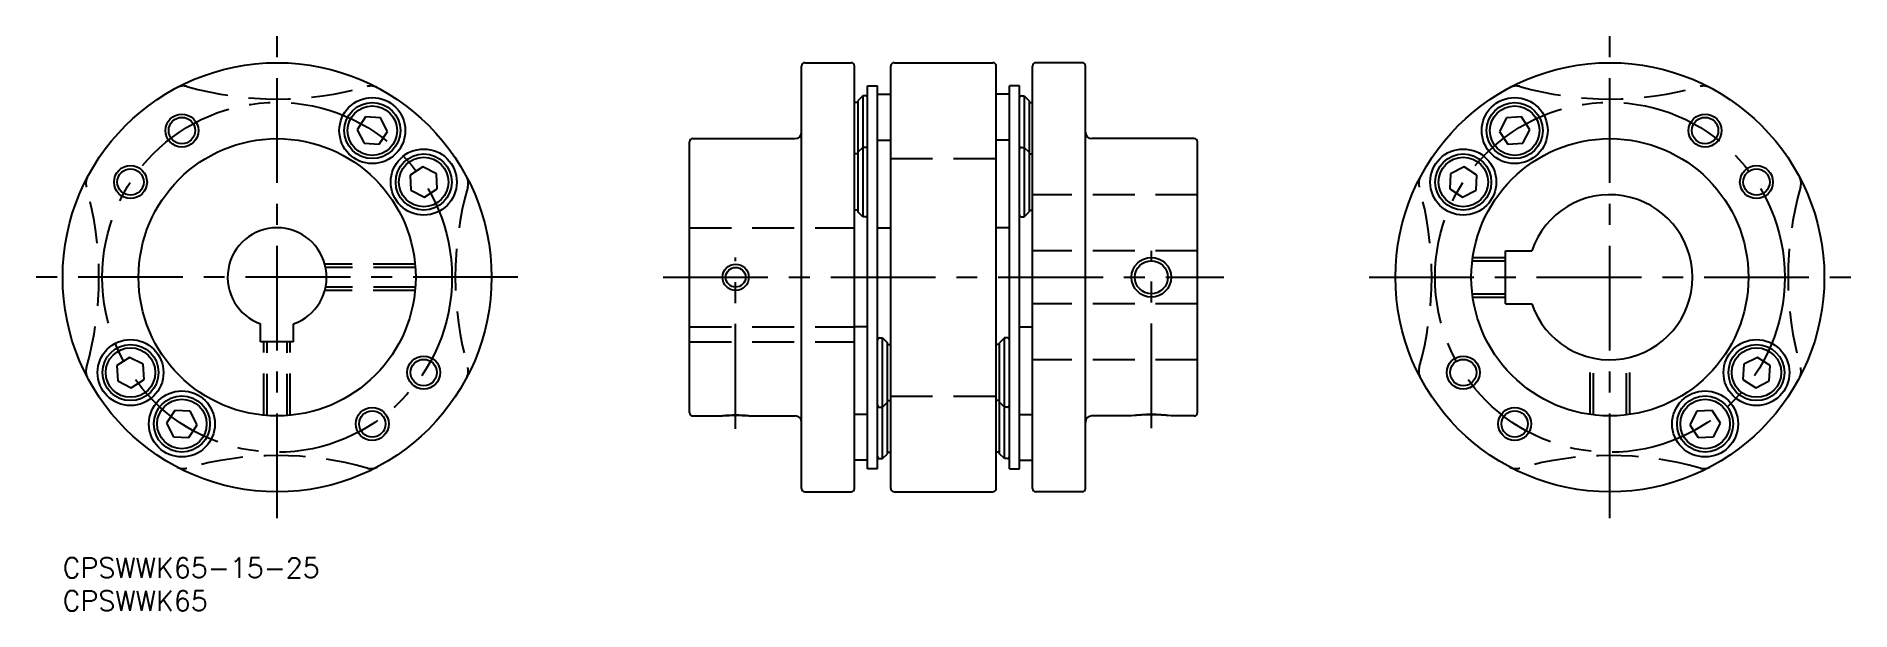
# Model space of a CAD drawing. Extents: x -4 to 271, y -8 to 79.
import ezdxf

# ---------------------------------------------------------------- set-up
doc = ezdxf.new("R2010")
doc.units = 0
doc.header["$LTSCALE"] = 0.5
doc.linetypes.add('CENTER', pattern=[50.8, 31.75, -6.35, 6.35, -6.35])
doc.linetypes.add('DASHED', pattern=[19.05, 12.7, -6.35])
for name, color, linetype in [('MSM_CENTER', 1, 'CENTER'), ('MSM_CONTINUOUS', 7, 'CONTINUOUS'), ('MSM_DASHED', 4, 'DASHED'), ('MSM_NARROW', 5, 'CONTINUOUS'), ('MSM_PART_NUMBER', 7, 'CONTINUOUS')]:
    doc.layers.add(name, color=color, linetype=linetype)
doc.styles.get("Standard").update_dxf_attribs({"font": 'txt.shx', "height": 3, "bigfont": 'bigfont.shx'})

# ---------------------------------------------------------------- blocks, each defined once
blk = doc.blocks.new('*U2')
at = {"layer": 'MSM_PART_NUMBER'}
blk.add_text('CPSWWK65-15-25', height=3, dxfattribs=at).set_placement((0, -3))
blk = doc.blocks.new('*U3')
at = {"layer": 'MSM_PART_NUMBER'}
blk.add_text('CPSWWK65', height=3, dxfattribs=at).set_placement((0, -8))

msp = doc.modelspace()

# ---------------------------------------------------------------- linework, layer by layer
at = {"layer": 'MSM_CENTER'}
for p, q in [((32.5, 6), (32.5, 79)), ((234.5, 6), (234.5, 79)), ((102, 19.55), (102, 45.5)), ((165, 19.65), (165, 46.5)), ((69, 42.5), (-4, 42.5)), ((91, 42.5), (176, 42.5)), ((198, 42.5), (271, 42.5))]:
    msp.add_line(p, q, dxfattribs=at)
for centre in [(32.5, 42.5), (234.5, 42.5)]:
    msp.add_circle(centre, 26.5, dxfattribs=at)
at = {"layer": 'MSM_CONTINUOUS'}
for p, q in [((112, 10.5), (112, 74.5)), ((112.5, 75), (119.5, 75)), ((120, 10.5), (120, 74.5)), ((125.5, 10.5), (125.5, 74.5)), ((126, 75), (141, 75)), ((141.5, 10.5), (141.5, 74.5)), ((147, 10.5), (147, 74.5)), ((154.5, 75), (147.5, 75)), ((155, 10.5), (155, 74.5)), ((120.5, 68.97), (120, 68.97)), ((121.25, 69.97), (120.5, 69.22)), ((120.5, 69.22), (120.5, 52.43)), ((121.25, 69.97), (121.25, 51.68)), ((121.7, 69.97), (121.25, 69.97)), ((122, 13.5), (122, 71.5)), ((122, 71.5), (123.5, 71.5)), ((123.5, 13.5), (123.5, 71.5)), ((123.5, 70.22), (125.5, 70.22)), ((143.5, 70.22), (141.5, 70.22)), ((143.5, 13.5), (143.5, 71.5)), ((145, 71.5), (143.5, 71.5)), ((145, 13.5), (145, 71.5)), ((145.3, 69.97), (145.75, 69.97)), ((145.75, 69.97), (145.75, 51.68)), ((145.75, 69.97), (146.5, 69.22)), ((146.5, 69.22), (146.5, 52.43)), ((146.5, 68.97), (147, 68.97)), ((45.88, 66.78), (44.63, 64.85)), ((48.19, 66.66), (45.88, 66.78)), ((49.24, 64.6), (48.19, 66.66)), ((218.81, 66.66), (217.76, 64.6)), ((221.12, 66.78), (218.81, 66.66)), ((222.37, 64.85), (221.12, 66.78)), ((44.63, 64.85), (45.68, 62.79)), ((47.98, 62.67), (49.24, 64.6)), ((95.5, 63.5), (111, 63.5)), ((123.5, 63.28), (125.5, 63.28)), ((143.5, 63.28), (141.5, 63.28)), ((171.5, 63.5), (156, 63.5)), ((217.76, 64.6), (219.02, 62.67)), ((221.32, 62.79), (222.37, 64.85)), ((45.68, 62.79), (47.98, 62.67)), ((95, 22), (95, 63)), ((120.5, 61.18), (120, 61.18)), ((121.25, 62.18), (120.5, 61.43)), ((121.7, 62.18), (121.25, 62.18)), ((145.3, 62.18), (145.75, 62.18)), ((145.75, 62.18), (146.5, 61.43)), ((146.5, 61.18), (147, 61.18)), ((172, 22), (172, 63)), ((219.02, 62.67), (221.32, 62.79)), ((54.6, 59.24), (52.67, 57.98)), ((52.67, 57.98), (52.79, 55.68)), ((56.66, 58.19), (54.6, 59.24)), ((56.78, 55.88), (56.66, 58.19)), ((210.34, 58.19), (210.22, 55.88)), ((212.4, 59.24), (210.34, 58.19)), ((214.33, 57.98), (212.4, 59.24)), ((214.21, 55.68), (214.33, 57.98)), ((52.79, 55.68), (54.85, 54.63)), ((54.85, 54.63), (56.78, 55.88)), ((210.22, 55.88), (212.15, 54.63)), ((212.15, 54.63), (214.21, 55.68)), ((120.5, 52.68), (120, 52.68)), ((121.25, 51.68), (120.5, 52.43)), ((145.75, 51.68), (146.5, 52.43)), ((146.5, 52.68), (147, 52.68)), ((121.7, 51.68), (121.25, 51.68)), ((123.5, 49.98), (125.5, 49.98)), ((143.5, 49.98), (141.5, 49.98)), ((145.3, 51.68), (145.75, 51.68)), ((218.7, 46.5), (222.66, 46.5)), ((218.7, 38.5), (218.7, 46.5)), ((218.7, 38.5), (222.66, 38.5)), ((30, 32.7), (30, 35.43)), ((35, 32.7), (35, 35.43)), ((122, 35.02), (120, 35.02)), ((123.8, 33.32), (124.25, 33.32)), ((124.25, 15.03), (124.25, 33.32)), ((124.25, 33.32), (125, 32.57)), ((142.75, 33.32), (142, 32.57)), ((142.75, 15.03), (142.75, 33.32)), ((143.2, 33.32), (142.75, 33.32)), ((145, 35.02), (147, 35.02)), ((10.15, 30.37), (8.22, 29.12)), ((12.21, 29.32), (10.15, 30.37)), ((35, 32.7), (30, 32.7)), ((125, 15.78), (125, 32.57)), ((125, 32.32), (125.5, 32.32)), ((142, 32.32), (141.5, 32.32)), ((142, 15.78), (142, 32.57)), ((256.85, 30.37), (254.79, 29.32)), ((258.78, 29.12), (256.85, 30.37)), ((8.22, 29.12), (8.34, 26.81)), ((12.33, 27.02), (12.21, 29.32)), ((254.79, 29.32), (254.67, 27.02)), ((258.66, 26.81), (258.78, 29.12)), ((8.34, 26.81), (10.4, 25.76)), ((10.4, 25.76), (12.33, 27.02)), ((254.67, 27.02), (256.6, 25.76)), ((256.6, 25.76), (258.66, 26.81)), ((17.02, 22.33), (15.76, 20.4)), ((19.32, 22.21), (17.02, 22.33)), ((20.37, 20.15), (19.32, 22.21)), ((123.8, 22.82), (124.25, 22.82)), ((124.25, 22.82), (125, 23.57)), ((125, 23.82), (125.5, 23.82)), ((142, 23.82), (141.5, 23.82)), ((142.75, 22.82), (142, 23.57)), ((143.2, 22.82), (142.75, 22.82)), ((247.68, 22.21), (246.63, 20.15)), ((249.98, 22.33), (247.68, 22.21)), ((251.24, 20.4), (249.98, 22.33)), ((15.76, 20.4), (16.81, 18.34)), ((19.12, 18.22), (20.37, 20.15)), ((95.5, 21.5), (100, 21.5)), ((104, 21.5), (111, 21.5)), ((122, 21.72), (120, 21.72)), ((145, 21.72), (147, 21.72)), ((162, 21.5), (156, 21.5)), ((171.5, 21.5), (168, 21.5)), ((246.63, 20.15), (247.88, 18.22)), ((250.19, 18.34), (251.24, 20.4)), ((16.81, 18.34), (19.12, 18.22)), ((247.88, 18.22), (250.19, 18.34)), ((122, 14.78), (120, 14.78)), ((123.8, 15.03), (124.25, 15.03)), ((124.25, 15.03), (125, 15.78)), ((125, 16.03), (125.5, 16.03)), ((142, 16.03), (141.5, 16.03)), ((142.75, 15.03), (142, 15.78)), ((143.2, 15.03), (142.75, 15.03)), ((145, 14.78), (147, 14.78)), ((123.5, 13.5), (122, 13.5)), ((143.5, 13.5), (145, 13.5)), ((112.5, 10), (119.5, 10)), ((126, 10), (141, 10)), ((154.5, 10), (147.5, 10))]:
    msp.add_line(p, q, dxfattribs=at)
for centre, radius in [((32.5, 42.5), 32.5), ((234.5, 42.5), 32.5), ((46.93, 64.72), 5), ((46.93, 64.72), 4.25), ((220.07, 64.72), 5), ((220.07, 64.72), 4.25), ((18.07, 64.72), 2.5), ((18.07, 64.72), 2), ((46.93, 64.72), 3.75), ((220.07, 64.72), 3.75), ((248.93, 64.72), 2.5), ((248.93, 64.72), 2), ((32.5, 42.5), 21), ((234.5, 42.5), 21), ((54.72, 56.93), 5), ((54.72, 56.93), 4.25), ((54.72, 56.93), 3.75), ((212.28, 56.93), 5), ((212.28, 56.93), 4.25), ((212.28, 56.93), 3.75), ((10.28, 56.93), 2.5), ((10.28, 56.93), 2), ((256.72, 56.93), 2.5), ((256.72, 56.93), 2), ((102, 42.5), 1.5), ((165, 42.5), 2.5), ((10.28, 28.07), 5), ((256.72, 28.07), 5), ((10.28, 28.07), 4.25), ((10.28, 28.07), 3.75), ((54.72, 28.07), 2.5), ((212.28, 28.07), 2.5), ((256.72, 28.07), 4.25), ((256.72, 28.07), 3.75), ((54.72, 28.07), 2), ((212.28, 28.07), 2), ((18.07, 20.28), 5), ((248.93, 20.28), 5), ((18.07, 20.28), 4.25), ((18.07, 20.28), 3.75), ((46.93, 20.28), 2.5), ((46.93, 20.28), 2), ((220.07, 20.28), 2.5), ((220.07, 20.28), 2), ((248.93, 20.28), 4.25), ((248.93, 20.28), 3.75)]:
    msp.add_circle(centre, radius, dxfattribs=at)
for centre, radius, start, end in [((112.5, 74.5), 0.5, 90, 180), ((119.5, 74.5), 0.5, 0, 90), ((126, 74.5), 0.5, 90, 180), ((141, 74.5), 0.5, 0, 90), ((147.5, 74.5), 0.5, 90, 180), ((154.5, 74.5), 0.5, 0, 90), ((121.7, 69.67), 0.3, 0, 90), ((145.3, 69.67), 0.3, 90, 180), ((95.5, 63), 0.5, 90, 180), ((111, 64.5), 1, 270, 0), ((156, 64.5), 1, 180, 270), ((171.5, 63), 0.5, 360, 90), ((121.7, 61.88), 0.3, 0, 90), ((145.3, 61.88), 0.3, 90, 180), ((234.5, 42.5), 12.5, 198.6629, 161.3371), ((32.5, 42.5), 7.5, 289.4712, 250.5288), ((121.7, 51.98), 0.3, 270, 0), ((145.3, 51.98), 0.3, 180, 270), ((123.8, 33.02), 0.3, 90, 180), ((143.2, 33.02), 0.3, 0, 90), ((95.5, 22), 0.5, 180, 270), ((123.8, 23.12), 0.3, 180, 270), ((143.2, 23.12), 0.3, 270, 0), ((171.5, 22), 0.5, 270, 0), ((102, -15.76), 37.31, 86.9274, 93.0726), ((111, 20.5), 1, 360, 90), ((156, 20.5), 1, 90, 180), ((165, -8.56), 30.21, 84.3003, 95.6997), ((123.8, 15.33), 0.3, 180, 270), ((143.2, 15.33), 0.3, 270, 0), ((112.5, 10.5), 0.5, 180, 270), ((119.5, 10.5), 0.5, 270, 0), ((126, 10.5), 0.5, 180, 270), ((141, 10.5), 0.5, 270, 0), ((147.5, 10.5), 0.5, 180, 270), ((154.5, 10.5), 0.5, 270, 0)]:
    msp.add_arc(centre, radius, start, end, dxfattribs=at)
at = {"layer": 'MSM_DASHED'}
for p, q in [((125.5, 60.5), (141.5, 60.5)), ((172, 55), (147, 55)), ((95, 50), (120, 50)), ((53.4, 44.5), (39.73, 44.5)), ((53.45, 44), (39.85, 44)), ((172, 46.5), (147, 46.5)), ((213.65, 45), (218.7, 45)), ((213.72, 45.5), (218.7, 45.5)), ((53.4, 40.5), (39.73, 40.5)), ((53.45, 41), (39.85, 41)), ((213.65, 40), (218.7, 40)), ((213.72, 39.5), (218.7, 39.5)), ((172, 38.5), (147, 38.5)), ((95, 35), (120, 35)), ((30.5, 21.6), (30.5, 32.7)), ((31, 21.55), (31, 32.7)), ((34, 21.55), (34, 32.7)), ((34.5, 21.6), (34.5, 32.7)), ((95, 32.7), (120, 32.7)), ((231.5, 21.72), (231.5, 30.37)), ((232, 21.65), (232, 30.25)), ((237, 21.65), (237, 30.25)), ((237.5, 21.72), (237.5, 30.37)), ((172, 30), (147, 30)), ((125.5, 24.5), (141.5, 24.5))]:
    msp.add_line(p, q, dxfattribs=at)
for centre, radius, start, end in [((18.28, 69.48), 2, 74.1294, 117.7902), ((32.5, 119.5), 50, 254.1294, 285.8706), ((46.72, 69.48), 2, 62.2098, 105.8706), ((220.28, 69.48), 2, 74.1294, 117.7902), ((234.5, 119.5), 50, 254.1294, 285.8706), ((248.72, 69.48), 2, 62.2098, 105.8706), ((5.52, 56.72), 2, 152.2098, 195.8706), ((-44.5, 42.5), 50, 344.1294, 15.8706), ((109.5, 42.5), 50, 164.1294, 195.8706), ((59.48, 56.72), 2, 344.1294, 27.7902), ((207.52, 56.72), 2, 152.2098, 195.8706), ((157.5, 42.5), 50, 344.1294, 15.8706), ((311.5, 42.5), 50, 164.1294, 195.8706), ((261.48, 56.72), 2, 344.1294, 27.7902), ((5.52, 28.28), 2, 164.1294, 207.7902), ((59.48, 28.28), 2, 332.2098, 15.8706), ((207.52, 28.28), 2, 164.1294, 207.7902), ((261.48, 28.28), 2, 332.2098, 15.8706), ((32.5, -34.5), 50, 74.1294, 105.8706), ((234.5, -34.5), 50, 74.1294, 105.8706), ((18.28, 15.52), 2, 242.2098, 285.8706), ((46.72, 15.52), 2, 254.1294, 297.7902), ((220.28, 15.52), 2, 242.2098, 285.8706), ((248.72, 15.52), 2, 254.1294, 297.7902)]:
    msp.add_arc(centre, radius, start, end, dxfattribs=at)
at = {"layer": 'MSM_NARROW'}
for centre, radius in [((102, 42.5), 2), ((165, 42.5), 3)]:
    msp.add_circle(centre, radius, dxfattribs=at)
for centre, start, end in [((102, 0.6), 84.535, 95.465), ((165, 0.72), 81.7868, 98.2132)]:
    msp.add_arc(centre, 21, start, end, dxfattribs=at)

# ---------------------------------------------------------------- block references
at = {"layer": 'MSM_CONTINUOUS'}
for name in ['*U2', '*U3']:
    msp.add_blockref(name, (0, 0), dxfattribs=at)

doc.saveas('drawing.dxf')
